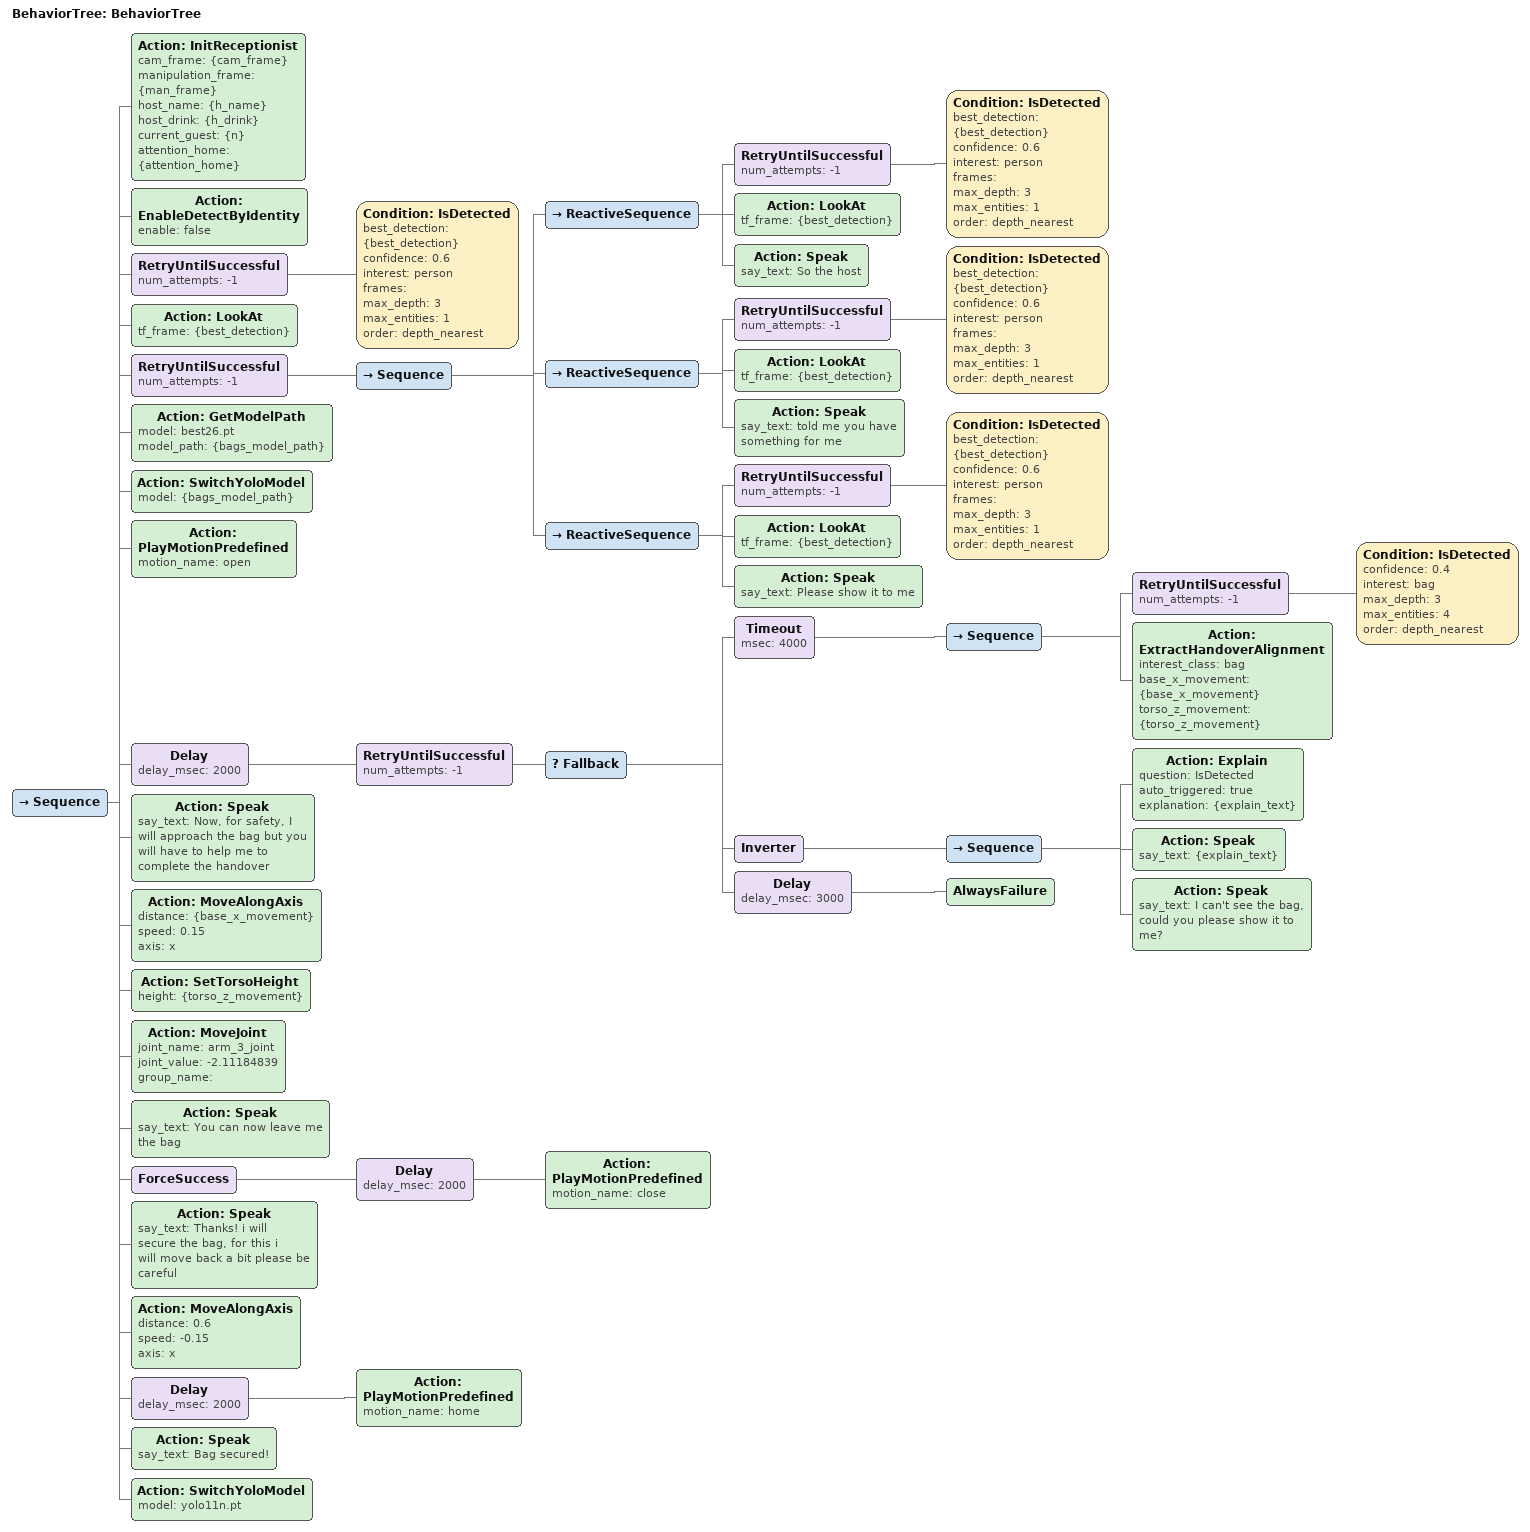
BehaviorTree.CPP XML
<root main_tree_to_execute="BehaviorTree">
    <BehaviorTree ID="BehaviorTree">
        <Sequence>
            <Action ID="InitReceptionist" cam_frame="{cam_frame}"
                                          manipulation_frame="{man_frame}"
                                          host_name="{h_name}"
                                          host_drink="{h_drink}"
                                          current_guest="{n}"
                                          attention_home="{attention_home}" />
            <Action ID="EnableDetectByIdentity" enable="false"/>

            <RetryUntilSuccessful num_attempts="-1">
                <Condition ID="IsDetected" best_detection="{best_detection}"
                                           confidence="0.6"
                                           interest="person"
                                           frames=""
                                           max_depth="3"
                                           max_entities="1"
                                           order="depth_nearest"/>
            </RetryUntilSuccessful>
            <Action ID="LookAt" tf_frame="{best_detection}"/>
            <RetryUntilSuccessful num_attempts="-1">
                <Sequence>
                    <ReactiveSequence>
                        <RetryUntilSuccessful num_attempts="-1">
                            <Condition ID="IsDetected" best_detection="{best_detection}"
                                                        confidence="0.6"
                                                        interest="person"
                                                        frames=""
                                                        max_depth="3"
                                                        max_entities="1"
                                                        order="depth_nearest"/>
                        </RetryUntilSuccessful>
                        <Action ID="LookAt" tf_frame="{best_detection}"/>
                        <Action ID="Speak" say_text="So the host"/>
                    </ReactiveSequence>
                    <ReactiveSequence>
                        <RetryUntilSuccessful num_attempts="-1">
                            <Condition ID="IsDetected" best_detection="{best_detection}" confidence="0.6" interest="person" frames="" max_depth="3" max_entities="1" order="depth_nearest"/>
                        </RetryUntilSuccessful>
                        <Action ID="LookAt" tf_frame="{best_detection}"/>
                        <Action ID="Speak" say_text="told me you have something for me"/>
                    </ReactiveSequence>

                    <ReactiveSequence>
                        <RetryUntilSuccessful num_attempts="-1">
                            <Condition ID="IsDetected" best_detection="{best_detection}" confidence="0.6" interest="person" frames="" max_depth="3" max_entities="1" order="depth_nearest"/>
                        </RetryUntilSuccessful>
                        <Action ID="LookAt" tf_frame="{best_detection}"/>
                        <Action ID="Speak" say_text="Please show it to me"/>
                    </ReactiveSequence>
                </Sequence>
            </RetryUntilSuccessful>

            <Action ID="GetModelPath" model="best26.pt" model_path="{bags_model_path}"/>
            <Action ID="SwitchYoloModel" model="{bags_model_path}"/>  <!--if uncomment then change cup to bag in the IsDetected node -->
            <Action ID="PlayMotionPredefined" motion_name="open"/>

            <Delay delay_msec="2000">
                <RetryUntilSuccessful num_attempts="-1">
                    <Fallback>
                        <Timeout msec="4000">
                            <Sequence>
                                <RetryUntilSuccessful num_attempts="-1">
                                    <Condition ID="IsDetected" confidence="0.4"
                                                                interest="bag"
                                                                max_depth="3"
                                                                max_entities="4"
                                                                order="depth_nearest"/>
                                </RetryUntilSuccessful>
                                <Action ID="ExtractHandoverAlignment" interest_class="bag" base_x_movement="{base_x_movement}" torso_z_movement="{torso_z_movement}"/>
                            </Sequence>
                        </Timeout>
                        <Inverter>
                            <Sequence>
                                <Action ID="Explain" question="IsDetected" auto_triggered="true" explanation="{explain_text}"/>
                                <Action ID="Speak" say_text="{explain_text}"/>
                                <Action ID="Speak" say_text="I can't see the bag, could you please show it to me?"/>
                            </Sequence>
                        </Inverter>
                        <Delay delay_msec="3000">
                            <AlwaysFailure/>
                        </Delay>
                    </Fallback>
                </RetryUntilSuccessful>
            </Delay>
            <Action ID="Speak" say_text="Now, for safety, I will approach the bag but you will have to help me to complete the handover"/>

            <Action ID="MoveAlongAxis" distance="{base_x_movement}" speed="0.15" axis="x"/>
            <Action ID="SetTorsoHeight" height="{torso_z_movement}"/>
            <Action ID="MoveJoint" joint_name="arm_3_joint" joint_value="-2.11184839" group_name=""/>
            <Action ID="Speak" say_text="You can now leave me the bag"/>
            <ForceSuccess>
                <Delay delay_msec="2000">
                    <Action ID="PlayMotionPredefined" motion_name="close"/>
                </Delay>
            </ForceSuccess>
            <Action ID="Speak" say_text="Thanks! i will secure the bag, for this i will move back a bit please be careful"/>
            <Action ID="MoveAlongAxis" distance="0.6" speed="-0.15" axis="x"/>

            <Delay delay_msec="2000">
                <Action ID="PlayMotionPredefined" motion_name="home"/>
            </Delay>
            <Action ID="Speak" say_text="Bag secured!"/>
            <Action ID="SwitchYoloModel" model="yolo11n.pt"/>  <!--if uncomment then change cup to bag in the IsDetected node -->

            <!-- CHECK THE JOINT VALUE -->
        </Sequence>
    </BehaviorTree>
</root>
